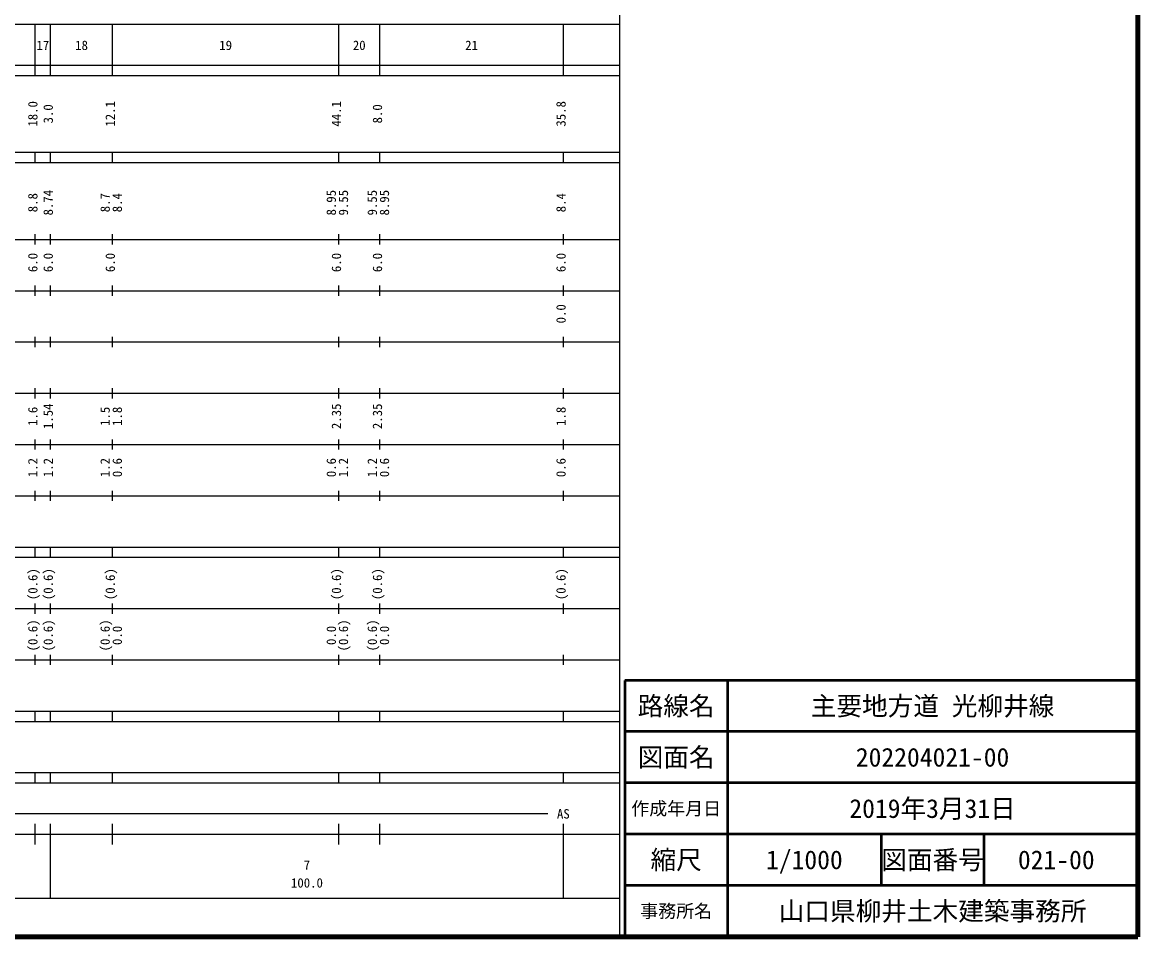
# Model space of a CAD drawing. Units: millimetres on the paper, enlarged 1000 times. Extents: x 40000 to 680000, y 20000 to 380000.
# Drawn here: x 462494 to 680000, y 20000 to 198357 of the extents above; entities that cross this region are included whole.
import ezdxf
from ezdxf.enums import TextEntityAlignment as Align

# ---------------------------------------------------------------- set-up
doc = ezdxf.new("R2010")
doc.units = ezdxf.units.MM
doc.header["$LTSCALE"] = 1000
for name, color, linetype, lineweight in [('M-TTL', 2, 'Continuous', 140), ('M-TTL-BAND', 7, 'Continuous', 25), ('M-TTL-FRAM', 2, 'Continuous', 50), ('M-TTL-LINE', 7, 'Continuous', 50)]:
    doc.layers.add(name, color=color, linetype=linetype, lineweight=lineweight)
doc.layers.add('M-TTL-TXT', color=7, linetype='Continuous')
doc.styles.add('ＭＳ ゴシック', font='')
doc.styles.get('ＭＳ ゴシック').set_extended_font_data('MS Gothic')

msp = doc.modelspace()

# ---------------------------------------------------------------- linework, layer by layer
at = {"layer": 'M-TTL'}
for p, q in [((680000, 20000), (680000, 380000)), ((40000, 20000), (680000, 20000))]:
    msp.add_line(p, q, dxfattribs=at)
at = {"layer": 'M-TTL-BAND'}
for p, q in [((579000, 20000), (579000, 370000)), ((68000, 198000), (579000, 198000)), ((465000, 188000), (465000, 198000)), ((468000, 188000), (468000, 198000)), ((480100, 188000), (480100, 198000)), ((524200, 188000), (524200, 198000)), ((532200, 188000), (532200, 198000)), ((568000, 188000), (568000, 198000)), ((40000, 190000), (579000, 190000)), ((40000, 188000), (579000, 188000)), ((40000, 173000), (579000, 173000)), ((465000, 171000), (465000, 173000)), ((468000, 171000), (468000, 173000)), ((480100, 171000), (480100, 173000)), ((524200, 171000), (524200, 173000)), ((532200, 171000), (532200, 173000)), ((568000, 171000), (568000, 173000)), ((40000, 171000), (579000, 171000)), ((465000, 155000), (465000, 157000)), ((468000, 155000), (468000, 157000)), ((480100, 155000), (480100, 157000)), ((524200, 155000), (524200, 157000)), ((532200, 155000), (532200, 157000)), ((568000, 155000), (568000, 157000)), ((40000, 156000), (579000, 156000)), ((46000, 146000), (579000, 146000)), ((465000, 145000), (465000, 147000)), ((468000, 145000), (468000, 147000)), ((480100, 145000), (480100, 147000)), ((524200, 145000), (524200, 147000)), ((532200, 145000), (532200, 147000)), ((568000, 145000), (568000, 147000)), ((52000, 136000), (579000, 136000)), ((465000, 135000), (465000, 137000)), ((468000, 135000), (468000, 137000)), ((480100, 135000), (480100, 137000)), ((524200, 135000), (524200, 137000)), ((532200, 135000), (532200, 137000)), ((568000, 135000), (568000, 137000)), ((465000, 125000), (465000, 127000)), ((468000, 125000), (468000, 127000)), ((480100, 125000), (480100, 127000)), ((524200, 125000), (524200, 127000)), ((532200, 125000), (532200, 127000)), ((568000, 125000), (568000, 127000)), ((46000, 126000), (579000, 126000)), ((52000, 116000), (579000, 116000)), ((465000, 115000), (465000, 117000)), ((468000, 115000), (468000, 117000)), ((480100, 115000), (480100, 117000)), ((524200, 115000), (524200, 117000)), ((532200, 115000), (532200, 117000)), ((568000, 115000), (568000, 117000)), ((465000, 105000), (465000, 107000)), ((468000, 105000), (468000, 107000)), ((480100, 105000), (480100, 107000)), ((524200, 105000), (524200, 107000)), ((532200, 105000), (532200, 107000)), ((568000, 105000), (568000, 107000)), ((46000, 106000), (579000, 106000)), ((40000, 96000), (579000, 96000)), ((465000, 94000), (465000, 96000)), ((468000, 94000), (468000, 96000)), ((480100, 94000), (480100, 96000)), ((524200, 94000), (524200, 96000)), ((532200, 94000), (532200, 96000)), ((568000, 94000), (568000, 96000)), ((40000, 94000), (579000, 94000)), ((465000, 83000), (465000, 85000)), ((468000, 83000), (468000, 85000)), ((480100, 83000), (480100, 85000)), ((524200, 83000), (524200, 85000)), ((532200, 83000), (532200, 85000)), ((568000, 83000), (568000, 85000)), ((49000, 84000), (579000, 84000)), ((40000, 74000), (579000, 74000)), ((465000, 73000), (465000, 75000)), ((468000, 73000), (468000, 75000)), ((480100, 73000), (480100, 75000)), ((524200, 73000), (524200, 75000)), ((532200, 73000), (532200, 75000)), ((568000, 73000), (568000, 75000)), ((40000, 64000), (579000, 64000)), ((465000, 62000), (465000, 64000)), ((468000, 62000), (468000, 64000)), ((480100, 62000), (480100, 64000)), ((524200, 62000), (524200, 64000)), ((532200, 62000), (532200, 64000)), ((568000, 62000), (568000, 64000)), ((40000, 62000), (579000, 62000)), ((40000, 52000), (579000, 52000)), ((465000, 50000), (465000, 52000)), ((468000, 50000), (468000, 52000)), ((480100, 50000), (480100, 52000)), ((524200, 50000), (524200, 52000)), ((532200, 50000), (532200, 52000)), ((568000, 50000), (568000, 52000)), ((40000, 50000), (579000, 50000)), ((71000, 44000), (565000, 44000)), ((465000, 38000), (465000, 42000)), ((468000, 27500), (468000, 42000)), ((480100, 38000), (480100, 42000)), ((524200, 38000), (524200, 42000)), ((532200, 38000), (532200, 42000)), ((568000, 27500), (568000, 42000)), ((40000, 40000), (579000, 40000)), ((68000, 27500), (579000, 27500))]:
    msp.add_line(p, q, dxfattribs=at)
at = {"layer": 'M-TTL-FRAM'}
for p, q in [((680000, 70000), (580000, 70000)), ((580000, 70000), (580000, 20000))]:
    msp.add_line(p, q, dxfattribs=at)
at = {"layer": 'M-TTL-LINE'}
for p, q in [((600000, 70000), (600000, 20000)), ((680000, 60000), (580000, 60000)), ((680000, 50000), (580000, 50000)), ((680000, 40000), (580000, 40000)), ((630000, 40000), (630000, 30000)), ((650000, 40000), (650000, 30000)), ((680000, 30000), (580000, 30000))]:
    msp.add_line(p, q, dxfattribs=at)

# ---------------------------------------------------------------- texts
at = {"layer": 'M-TTL-BAND', "style": 'ＭＳ ゴシック'}
for s, p in [('17', (466500, 192405)), ('18', (474050, 192405)), ('19', (502150, 192405)), ('20', (528200, 192405)), ('21', (550100, 192405)), ('AS', (568000, 42500)), ('7', (518000, 32523)), ('100.0', (518000, 29033))]:
    msp.add_text(s, height=1833, dxfattribs=at).set_placement(p, align=Align.BOTTOM_CENTER)
for s, p in [('18.0', (466000, 180500)), ('12.1', (481100, 180500)), ('44.1', (525200, 180500)), ('35.8', (569000, 180500)), ('3.0', (469000, 180500)), ('8.0', (533200, 180500)), ('8.74', (469000, 163174)), ('8.95', (524200, 163174)), ('9.55', (526570, 163174)), ('9.55', (532200, 163174)), ('8.95', (534570, 163174)), ('8.8', (466000, 163174)), ('8.7', (480100, 163174)), ('8.4', (482470, 163174)), ('8.4', (569000, 163174)), ('6.0', (466000, 151500)), ('6.0', (469000, 151500)), ('6.0', (481100, 151500)), ('6.0', (525200, 151500)), ('6.0', (533200, 151500)), ('6.0', (569000, 151500)), ('0.0', (569000, 141500)), ('1.6', (466000, 121500)), ('1.54', (469000, 121500)), ('1.5', (480100, 121500)), ('1.8', (482470, 121500)), ('2.35', (525200, 121500)), ('2.35', (533200, 121500)), ('1.8', (569000, 121500)), ('1.2', (466000, 111500)), ('1.2', (469000, 111500)), ('1.2', (480100, 111500)), ('0.6', (482470, 111500)), ('0.6', (524200, 111500)), ('1.2', (526570, 111500)), ('1.2', (532200, 111500)), ('0.6', (534570, 111500)), ('0.6', (569000, 111500)), ('(0.6)', (466000, 88764)), ('(0.6)', (469000, 88764)), ('(0.6)', (481100, 88764)), ('(0.6)', (525200, 88764)), ('(0.6)', (533200, 88764)), ('(0.6)', (569000, 88764)), ('(0.6)', (466000, 78764)), ('(0.6)', (469000, 78764)), ('(0.6)', (480100, 78764)), ('0.0', (482470, 78764)), ('0.0', (524200, 78764)), ('(0.6)', (526570, 78764)), ('(0.6)', (532200, 78764)), ('0.0', (534570, 78764))]:
    msp.add_text(s, height=1833, rotation=90, dxfattribs=at).set_placement(p, align=Align.BOTTOM_CENTER)
at = {"layer": 'M-TTL-TXT', "style": 'ＭＳ ゴシック'}
for s, height, p in [('路線名', 3666, (590000, 65000)), ('路線名', 3666, (590000, 65000)), ('主要地方道 光柳井線', 3666, (640000, 65000)), ('図面名', 3666, (590000, 55000)), ('図面名', 3666, (590000, 55000)), ('202204021-00', 3666, (640000, 55000)), ('作成年月日', 2566, (590000, 45000)), ('作成年月日', 2566, (590000, 45000)), ('2019年3月31日', 3666, (640000, 45000)), ('縮尺', 3666, (590000, 35000)), ('縮尺', 3666, (590000, 35000)), ('1/1000', 3666, (615000, 35000)), ('図面番号', 3666, (640000, 35000)), ('図面番号', 3666, (640000, 35000)), ('021-00', 3666, (664125, 35000)), ('事務所名', 2566, (590000, 25000)), ('事務所名', 2566, (590000, 25000)), ('山口県柳井土木建築事務所', 3666, (640000, 25000))]:
    msp.add_text(s, height=height, dxfattribs=at).set_placement(p, align=Align.MIDDLE_CENTER)

doc.saveas('drawing.dxf')
